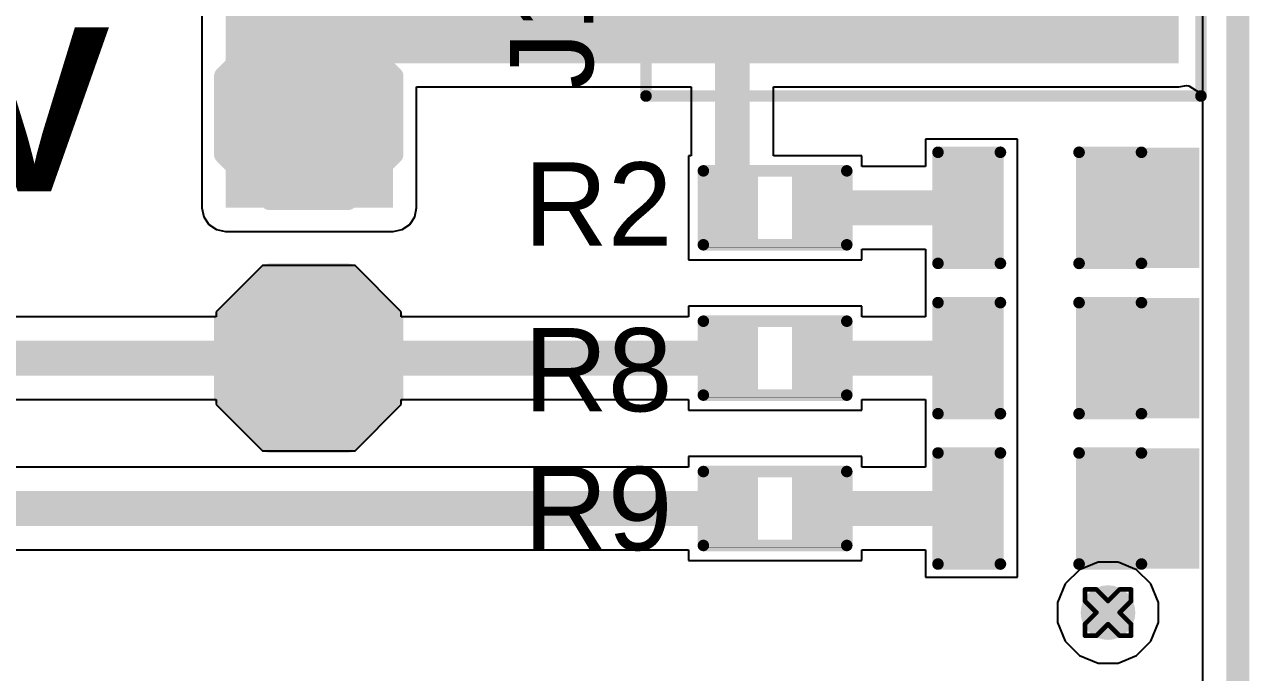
# Model space of a CAD drawing. Header units: inches. Extents: x -11 to 5379, y 0 to 5429.
# Drawn here: x 330.67 to 344.13, y 43.03 to 50.15 of the extents above; entities that cross this region are included whole.
import ezdxf

# ---------------------------------------------------------------- set-up
doc = ezdxf.new("R2010")
doc.units = ezdxf.units.IN
for name, color, linetype in [('Board Outline', 216, 'Continuous'), ('Bottom Layer', 5, 'Continuous'), ('Drill Drawing', 1, 'Continuous'), ('GND', 16, 'Continuous'), ('PWR', 76, 'Continuous'), ('Top Layer', 1, 'Continuous'), ('Top Overlay', 2, 'Continuous'), ('Top Paste', 8, 'Continuous'), ('Top Solder', 216, 'Continuous'), ('Via Holes', 16, 'Continuous')]:
    doc.layers.add(name, color=color, linetype=linetype)
doc.styles.add('Arial', font='', dxfattribs={"height": 0.2})
doc.styles.add('Arial_Bold', font='', dxfattribs={"height": 0.2})
doc.styles.get('Arial').set_extended_font_data('Arial')
doc.styles.get('Arial_Bold').set_extended_font_data('Arial', bold=True)

# ---------------------------------------------------------------- blocks, each defined once
blk = doc.blocks.new('T__________179')
at = {"layer": 'Top Layer'}
blk.add_hatch(color=1, dxfattribs=at).paths.add_polyline_path([(0.381, 0.762), (-0.381, 0.762), (-0.762, 0.381), (-0.762, -0.381), (-0.381, -0.762), (0.381, -0.762), (0.762, -0.381), (0.762, 0.381)])
at = {"layer": 'Top Paste'}
blk.add_hatch(color=8, dxfattribs=at).paths.add_polyline_path([(0.381, 0.762), (-0.381, 0.762), (-0.762, 0.381), (-0.762, -0.381), (-0.381, -0.762), (0.381, -0.762), (0.762, -0.381), (0.762, 0.381)])
at = {"layer": 'Top Solder'}
blk.add_hatch(color=216, dxfattribs=at).paths.add_polyline_path([(0.432, 0.864), (-0.432, 0.864), (-0.864, 0.432), (-0.864, -0.432), (-0.432, -0.864), (0.432, -0.864), (0.864, -0.432), (0.864, 0.432)])
at = {"layer": 'Top Overlay'}
for points in [[(-0.432, 0.94, 0.2, 0.2, 0), (-0.94, 0.432, 0.2, 0.2, 0)], [(0.432, 0.94, 0.2, 0.2, 0), (-0.432, 0.94, 0.2, 0.2, 0)], [(0.94, 0.432, 0.2, 0.2, 0), (0.432, 0.94, 0.2, 0.2, 0)], [(-0.94, 0.432, 0.2, 0.2, 0), (-0.94, -0.432, 0.2, 0.2, 0)], [(0.94, 0.432, 0.2, 0.2, 0), (0.94, -0.432, 0.2, 0.2, 0)], [(-0.432, -0.94, 0.2, 0.2, 0), (-0.94, -0.432, 0.2, 0.2, 0)], [(0.94, -0.432, 0.2, 0.2, 0), (0.432, -0.94, 0.2, 0.2, 0)], [(0.432, -0.94, 0.2, 0.2, 0), (-0.432, -0.94, 0.2, 0.2, 0)]]:
    blk.add_lwpolyline(points, format="xyseb", dxfattribs=at)
for points in [[(-0.482, 0.94, 0.1, 0.1, 1), (-0.382, 0.94, 0.1, 0.1, 1)], [(-0.482, 0.94, 0.1, 0.1, 1), (-0.382, 0.94, 0.1, 0.1, 1)], [(0.382, 0.94, 0.1, 0.1, 1), (0.482, 0.94, 0.1, 0.1, 1)], [(0.382, 0.94, 0.1, 0.1, 1), (0.482, 0.94, 0.1, 0.1, 1)], [(-0.99, 0.432, 0.1, 0.1, 1), (-0.89, 0.432, 0.1, 0.1, 1)], [(-0.99, 0.432, 0.1, 0.1, 1), (-0.89, 0.432, 0.1, 0.1, 1)], [(0.89, 0.432, 0.1, 0.1, 1), (0.99, 0.432, 0.1, 0.1, 1)], [(0.89, 0.432, 0.1, 0.1, 1), (0.99, 0.432, 0.1, 0.1, 1)], [(-0.99, -0.432, 0.1, 0.1, 1), (-0.89, -0.432, 0.1, 0.1, 1)], [(-0.99, -0.432, 0.1, 0.1, 1), (-0.89, -0.432, 0.1, 0.1, 1)], [(0.89, -0.432, 0.1, 0.1, 1), (0.99, -0.432, 0.1, 0.1, 1)], [(0.89, -0.432, 0.1, 0.1, 1), (0.99, -0.432, 0.1, 0.1, 1)], [(-0.482, -0.94, 0.1, 0.1, 1), (-0.382, -0.94, 0.1, 0.1, 1)], [(-0.482, -0.94, 0.1, 0.1, 1), (-0.382, -0.94, 0.1, 0.1, 1)], [(0.382, -0.94, 0.1, 0.1, 1), (0.482, -0.94, 0.1, 0.1, 1)], [(0.382, -0.94, 0.1, 0.1, 1), (0.482, -0.94, 0.1, 0.1, 1)]]:
    blk.add_lwpolyline(points, format="xyseb", close=True, dxfattribs=at)
blk = doc.blocks.new('T__________180')
at = {"layer": 'Top Layer'}
blk.add_hatch(color=1, dxfattribs=at).paths.add_polyline_path([(0.381, 0.762), (-0.381, 0.762), (-0.762, 0.381), (-0.762, -0.381), (-0.381, -0.762), (0.381, -0.762), (0.762, -0.381), (0.762, 0.381)])
at = {"layer": 'Top Paste'}
blk.add_hatch(color=8, dxfattribs=at).paths.add_polyline_path([(0.381, 0.762), (-0.381, 0.762), (-0.762, 0.381), (-0.762, -0.381), (-0.381, -0.762), (0.381, -0.762), (0.762, -0.381), (0.762, 0.381)])
at = {"layer": 'Top Solder'}
blk.add_hatch(color=216, dxfattribs=at).paths.add_polyline_path([(0.432, 0.864), (-0.432, 0.864), (-0.864, 0.432), (-0.864, -0.432), (-0.432, -0.864), (0.432, -0.864), (0.864, -0.432), (0.864, 0.432)])
at = {"layer": 'Top Overlay'}
for points in [[(-0.432, 0.94, 0.2, 0.2, 0), (-0.94, 0.432, 0.2, 0.2, 0)], [(0.432, 0.94, 0.2, 0.2, 0), (-0.432, 0.94, 0.2, 0.2, 0)], [(0.94, 0.432, 0.2, 0.2, 0), (0.432, 0.94, 0.2, 0.2, 0)], [(-0.94, 0.432, 0.2, 0.2, 0), (-0.94, -0.432, 0.2, 0.2, 0)], [(0.94, 0.432, 0.2, 0.2, 0), (0.94, -0.432, 0.2, 0.2, 0)], [(-0.432, -0.94, 0.2, 0.2, 0), (-0.94, -0.432, 0.2, 0.2, 0)], [(0.94, -0.432, 0.2, 0.2, 0), (0.432, -0.94, 0.2, 0.2, 0)], [(0.432, -0.94, 0.2, 0.2, 0), (-0.432, -0.94, 0.2, 0.2, 0)]]:
    blk.add_lwpolyline(points, format="xyseb", dxfattribs=at)
for points in [[(-0.482, 0.94, 0.1, 0.1, 1), (-0.382, 0.94, 0.1, 0.1, 1)], [(-0.482, 0.94, 0.1, 0.1, 1), (-0.382, 0.94, 0.1, 0.1, 1)], [(0.382, 0.94, 0.1, 0.1, 1), (0.482, 0.94, 0.1, 0.1, 1)], [(0.382, 0.94, 0.1, 0.1, 1), (0.482, 0.94, 0.1, 0.1, 1)], [(-0.99, 0.432, 0.1, 0.1, 1), (-0.89, 0.432, 0.1, 0.1, 1)], [(-0.99, 0.432, 0.1, 0.1, 1), (-0.89, 0.432, 0.1, 0.1, 1)], [(0.89, 0.432, 0.1, 0.1, 1), (0.99, 0.432, 0.1, 0.1, 1)], [(0.89, 0.432, 0.1, 0.1, 1), (0.99, 0.432, 0.1, 0.1, 1)], [(-0.99, -0.432, 0.1, 0.1, 1), (-0.89, -0.432, 0.1, 0.1, 1)], [(-0.99, -0.432, 0.1, 0.1, 1), (-0.89, -0.432, 0.1, 0.1, 1)], [(0.89, -0.432, 0.1, 0.1, 1), (0.99, -0.432, 0.1, 0.1, 1)], [(0.89, -0.432, 0.1, 0.1, 1), (0.99, -0.432, 0.1, 0.1, 1)], [(-0.482, -0.94, 0.1, 0.1, 1), (-0.382, -0.94, 0.1, 0.1, 1)], [(-0.482, -0.94, 0.1, 0.1, 1), (-0.382, -0.94, 0.1, 0.1, 1)], [(0.382, -0.94, 0.1, 0.1, 1), (0.482, -0.94, 0.1, 0.1, 1)], [(0.382, -0.94, 0.1, 0.1, 1), (0.482, -0.94, 0.1, 0.1, 1)]]:
    blk.add_lwpolyline(points, format="xyseb", close=True, dxfattribs=at)
blk = doc.blocks.new('R___0402_466')
at = {"layer": 'Top Layer'}
for points in [[(-0.699, -0.318), (-0.699, 0.318), (-0.241, 0.318), (-0.241, -0.318)], [(0.241, -0.318), (0.241, 0.318), (0.699, 0.318), (0.699, -0.318)]]:
    blk.add_hatch(color=1, dxfattribs=at).paths.add_polyline_path(points)
at = {"layer": 'Top Paste'}
for points in [[(-0.699, -0.318), (-0.699, 0.318), (-0.241, 0.318), (-0.241, -0.318)], [(0.241, -0.318), (0.241, 0.318), (0.699, 0.318), (0.699, -0.318)]]:
    blk.add_hatch(color=8, dxfattribs=at).paths.add_polyline_path(points)
at = {"layer": 'Top Solder'}
for points in [[(-0.754, -0.373), (-0.754, 0.373), (-0.186, 0.373), (-0.186, -0.373)], [(0.186, -0.373), (0.186, 0.373), (0.754, 0.373), (0.754, -0.373)]]:
    blk.add_hatch(color=216, dxfattribs=at).paths.add_polyline_path(points)
at = {"layer": 'Top Overlay'}
for points in [[(-0.787, 0.406, 0.127, 0.127, 0), (0.787, 0.406, 0.127, 0.127, 0)], [(-0.787, -0.406, 0.127, 0.127, 0), (-0.787, 0.406, 0.127, 0.127, 0)], [(0.787, -0.406, 0.127, 0.127, 0), (0.787, 0.406, 0.127, 0.127, 0)], [(-0.787, -0.406, 0.127, 0.127, 0), (0.787, -0.406, 0.127, 0.127, 0)], [(-0.813, -0.432, 0.00323, 0.00323, 0), (0.813, -0.432, 0.00323, 0.00323, 0)]]:
    blk.add_lwpolyline(points, format="xyseb", dxfattribs=at)
for points in [[(-0.819, 0.406, 0.0635, 0.0635, 1), (-0.756, 0.406, 0.0635, 0.0635, 1)], [(-0.819, 0.406, 0.0635, 0.0635, 1), (-0.756, 0.406, 0.0635, 0.0635, 1)], [(0.756, 0.406, 0.0635, 0.0635, 1), (0.819, 0.406, 0.0635, 0.0635, 1)], [(0.756, 0.406, 0.0635, 0.0635, 1), (0.819, 0.406, 0.0635, 0.0635, 1)], [(-0.819, -0.406, 0.0635, 0.0635, 1), (-0.756, -0.406, 0.0635, 0.0635, 1)], [(-0.819, -0.406, 0.0635, 0.0635, 1), (-0.756, -0.406, 0.0635, 0.0635, 1)], [(0.756, -0.406, 0.0635, 0.0635, 1), (0.819, -0.406, 0.0635, 0.0635, 1)], [(0.756, -0.406, 0.0635, 0.0635, 1), (0.819, -0.406, 0.0635, 0.0635, 1)], [(-0.814, -0.432, 0.00161, 0.00161, 1), (-0.812, -0.432, 0.00161, 0.00161, 1)], [(0.812, -0.432, 0.00161, 0.00161, 1), (0.814, -0.432, 0.00161, 0.00161, 1)]]:
    blk.add_lwpolyline(points, format="xyseb", close=True, dxfattribs=at)
blk = doc.blocks.new('R___0402_467')
at = {"layer": 'Top Layer'}
for points in [[(-0.699, -0.318), (-0.699, 0.318), (-0.241, 0.318), (-0.241, -0.318)], [(0.241, -0.318), (0.241, 0.318), (0.699, 0.318), (0.699, -0.318)]]:
    blk.add_hatch(color=1, dxfattribs=at).paths.add_polyline_path(points)
at = {"layer": 'Top Paste'}
for points in [[(-0.699, -0.318), (-0.699, 0.318), (-0.241, 0.318), (-0.241, -0.318)], [(0.241, -0.318), (0.241, 0.318), (0.699, 0.318), (0.699, -0.318)]]:
    blk.add_hatch(color=8, dxfattribs=at).paths.add_polyline_path(points)
at = {"layer": 'Top Solder'}
for points in [[(-0.754, -0.373), (-0.754, 0.373), (-0.186, 0.373), (-0.186, -0.373)], [(0.186, -0.373), (0.186, 0.373), (0.754, 0.373), (0.754, -0.373)]]:
    blk.add_hatch(color=216, dxfattribs=at).paths.add_polyline_path(points)
at = {"layer": 'Top Overlay'}
for points in [[(-0.787, -0.406, 0.127, 0.127, 0), (-0.787, 0.406, 0.127, 0.127, 0)], [(-0.787, 0.406, 0.127, 0.127, 0), (0.787, 0.406, 0.127, 0.127, 0)], [(0.787, -0.406, 0.127, 0.127, 0), (0.787, 0.406, 0.127, 0.127, 0)], [(-0.787, -0.406, 0.127, 0.127, 0), (0.787, -0.406, 0.127, 0.127, 0)], [(-0.813, -0.432, 0.00323, 0.00323, 0), (0.813, -0.432, 0.00323, 0.00323, 0)]]:
    blk.add_lwpolyline(points, format="xyseb", dxfattribs=at)
for points in [[(-0.819, 0.406, 0.0635, 0.0635, 1), (-0.756, 0.406, 0.0635, 0.0635, 1)], [(-0.819, 0.406, 0.0635, 0.0635, 1), (-0.756, 0.406, 0.0635, 0.0635, 1)], [(0.756, 0.406, 0.0635, 0.0635, 1), (0.819, 0.406, 0.0635, 0.0635, 1)], [(0.756, 0.406, 0.0635, 0.0635, 1), (0.819, 0.406, 0.0635, 0.0635, 1)], [(-0.819, -0.406, 0.0635, 0.0635, 1), (-0.756, -0.406, 0.0635, 0.0635, 1)], [(-0.819, -0.406, 0.0635, 0.0635, 1), (-0.756, -0.406, 0.0635, 0.0635, 1)], [(0.756, -0.406, 0.0635, 0.0635, 1), (0.819, -0.406, 0.0635, 0.0635, 1)], [(0.756, -0.406, 0.0635, 0.0635, 1), (0.819, -0.406, 0.0635, 0.0635, 1)], [(-0.814, -0.432, 0.00161, 0.00161, 1), (-0.812, -0.432, 0.00161, 0.00161, 1)], [(0.812, -0.432, 0.00161, 0.00161, 1), (0.814, -0.432, 0.00161, 0.00161, 1)]]:
    blk.add_lwpolyline(points, format="xyseb", close=True, dxfattribs=at)
blk = doc.blocks.new('R___0402_470')
at = {"layer": 'Top Layer'}
for points in [[(-0.699, -0.318), (-0.699, 0.318), (-0.241, 0.318), (-0.241, -0.318)], [(0.241, -0.318), (0.241, 0.318), (0.699, 0.318), (0.699, -0.318)]]:
    blk.add_hatch(color=1, dxfattribs=at).paths.add_polyline_path(points)
at = {"layer": 'Top Paste'}
for points in [[(-0.699, -0.318), (-0.699, 0.318), (-0.241, 0.318), (-0.241, -0.318)], [(0.241, -0.318), (0.241, 0.318), (0.699, 0.318), (0.699, -0.318)]]:
    blk.add_hatch(color=8, dxfattribs=at).paths.add_polyline_path(points)
at = {"layer": 'Top Solder'}
for points in [[(-0.754, -0.373), (-0.754, 0.373), (-0.186, 0.373), (-0.186, -0.373)], [(0.186, -0.373), (0.186, 0.373), (0.754, 0.373), (0.754, -0.373)]]:
    blk.add_hatch(color=216, dxfattribs=at).paths.add_polyline_path(points)
at = {"layer": 'Top Overlay'}
for points in [[(-0.787, -0.406, 0.127, 0.127, 0), (-0.787, 0.406, 0.127, 0.127, 0)], [(-0.787, 0.406, 0.127, 0.127, 0), (0.787, 0.406, 0.127, 0.127, 0)], [(0.787, -0.406, 0.127, 0.127, 0), (0.787, 0.406, 0.127, 0.127, 0)], [(-0.787, -0.406, 0.127, 0.127, 0), (0.787, -0.406, 0.127, 0.127, 0)], [(-0.813, -0.432, 0.00323, 0.00323, 0), (0.813, -0.432, 0.00323, 0.00323, 0)]]:
    blk.add_lwpolyline(points, format="xyseb", dxfattribs=at)
for points in [[(-0.819, 0.406, 0.0635, 0.0635, 1), (-0.756, 0.406, 0.0635, 0.0635, 1)], [(-0.819, 0.406, 0.0635, 0.0635, 1), (-0.756, 0.406, 0.0635, 0.0635, 1)], [(0.756, 0.406, 0.0635, 0.0635, 1), (0.819, 0.406, 0.0635, 0.0635, 1)], [(0.756, 0.406, 0.0635, 0.0635, 1), (0.819, 0.406, 0.0635, 0.0635, 1)], [(-0.819, -0.406, 0.0635, 0.0635, 1), (-0.756, -0.406, 0.0635, 0.0635, 1)], [(-0.819, -0.406, 0.0635, 0.0635, 1), (-0.756, -0.406, 0.0635, 0.0635, 1)], [(0.756, -0.406, 0.0635, 0.0635, 1), (0.819, -0.406, 0.0635, 0.0635, 1)], [(0.756, -0.406, 0.0635, 0.0635, 1), (0.819, -0.406, 0.0635, 0.0635, 1)], [(-0.814, -0.432, 0.00161, 0.00161, 1), (-0.812, -0.432, 0.00161, 0.00161, 1)], [(0.812, -0.432, 0.00161, 0.00161, 1), (0.814, -0.432, 0.00161, 0.00161, 1)]]:
    blk.add_lwpolyline(points, format="xyseb", close=True, dxfattribs=at)
blk = doc.blocks.new('LED_0603_501')
at = {"layer": 'Top Layer'}
for points in [[(-1, 0.5), (-0.5, 0.5), (-0.5, -0.5), (-1, -0.5)], [(0.5, 0.5), (1, 0.5), (1, -0.5), (0.5, -0.5)]]:
    blk.add_hatch(color=1, dxfattribs=at).paths.add_polyline_path(points)
at = {"layer": 'Top Overlay'}
blk.add_hatch(color=2, dxfattribs=at).paths.add_polyline_path([(1.118, -0.66), (1.753, -0.66), (1.753, 0.66), (1.118, 0.66)])
at = {"layer": 'Top Paste'}
for points in [[(-1, 0.5), (-0.5, 0.5), (-0.5, -0.5), (-1, -0.5)], [(0.5, 0.5), (1, 0.5), (1, -0.5), (0.5, -0.5)]]:
    blk.add_hatch(color=8, dxfattribs=at).paths.add_polyline_path(points)
at = {"layer": 'Top Solder'}
for points in [[(-1.102, 0.602), (-0.398, 0.602), (-0.398, -0.602), (-1.102, -0.602)], [(0.398, 0.602), (1.102, 0.602), (1.102, -0.602), (0.398, -0.602)]]:
    blk.add_hatch(color=216, dxfattribs=at).paths.add_polyline_path(points)
at = {"layer": 'Top Overlay'}
for points in [[(-1.118, 0.61, 0.127, 0.127, 0), (-0.432, 0.61, 0.127, 0.127, 0)], [(-1.118, -0.61, 0.127, 0.127, 0), (-1.118, 0.61, 0.127, 0.127, 0)], [(0.432, 0.61, 0.127, 0.127, 0), (1.118, 0.61, 0.127, 0.127, 0)], [(1.118, -0.61, 0.127, 0.127, 0), (1.118, 0.61, 0.127, 0.127, 0)], [(-1.118, -0.61, 0.127, 0.127, 0), (-0.432, -0.61, 0.127, 0.127, 0)], [(0.432, -0.61, 0.127, 0.127, 0), (1.118, -0.61, 0.127, 0.127, 0)]]:
    blk.add_lwpolyline(points, format="xyseb", dxfattribs=at)
for points in [[(-1.149, 0.61, 0.0635, 0.0635, 1), (-1.086, 0.61, 0.0635, 0.0635, 1)], [(-1.149, 0.61, 0.0635, 0.0635, 1), (-1.086, 0.61, 0.0635, 0.0635, 1)], [(-0.464, 0.61, 0.0635, 0.0635, 1), (-0.4, 0.61, 0.0635, 0.0635, 1)], [(0.4, 0.61, 0.0635, 0.0635, 1), (0.464, 0.61, 0.0635, 0.0635, 1)], [(1.086, 0.61, 0.0635, 0.0635, 1), (1.149, 0.61, 0.0635, 0.0635, 1)], [(1.086, 0.61, 0.0635, 0.0635, 1), (1.149, 0.61, 0.0635, 0.0635, 1)], [(-1.149, -0.61, 0.0635, 0.0635, 1), (-1.086, -0.61, 0.0635, 0.0635, 1)], [(-1.149, -0.61, 0.0635, 0.0635, 1), (-1.086, -0.61, 0.0635, 0.0635, 1)], [(-0.464, -0.61, 0.0635, 0.0635, 1), (-0.4, -0.61, 0.0635, 0.0635, 1)], [(0.4, -0.61, 0.0635, 0.0635, 1), (0.464, -0.61, 0.0635, 0.0635, 1)], [(1.086, -0.61, 0.0635, 0.0635, 1), (1.149, -0.61, 0.0635, 0.0635, 1)], [(1.086, -0.61, 0.0635, 0.0635, 1), (1.149, -0.61, 0.0635, 0.0635, 1)]]:
    blk.add_lwpolyline(points, format="xyseb", close=True, dxfattribs=at)
blk = doc.blocks.new('LED_0603_502')
at = {"layer": 'Top Layer'}
for points in [[(-1, 0.5), (-0.5, 0.5), (-0.5, -0.5), (-1, -0.5)], [(0.5, 0.5), (1, 0.5), (1, -0.5), (0.5, -0.5)]]:
    blk.add_hatch(color=1, dxfattribs=at).paths.add_polyline_path(points)
at = {"layer": 'Top Overlay'}
blk.add_hatch(color=2, dxfattribs=at).paths.add_polyline_path([(1.118, -0.66), (1.753, -0.66), (1.753, 0.66), (1.118, 0.66)])
at = {"layer": 'Top Paste'}
for points in [[(-1, 0.5), (-0.5, 0.5), (-0.5, -0.5), (-1, -0.5)], [(0.5, 0.5), (1, 0.5), (1, -0.5), (0.5, -0.5)]]:
    blk.add_hatch(color=8, dxfattribs=at).paths.add_polyline_path(points)
at = {"layer": 'Top Solder'}
for points in [[(-1.102, 0.602), (-0.398, 0.602), (-0.398, -0.602), (-1.102, -0.602)], [(0.398, 0.602), (1.102, 0.602), (1.102, -0.602), (0.398, -0.602)]]:
    blk.add_hatch(color=216, dxfattribs=at).paths.add_polyline_path(points)
at = {"layer": 'Top Overlay'}
for points in [[(-1.118, 0.61, 0.127, 0.127, 0), (-0.432, 0.61, 0.127, 0.127, 0)], [(-1.118, -0.61, 0.127, 0.127, 0), (-1.118, 0.61, 0.127, 0.127, 0)], [(0.432, 0.61, 0.127, 0.127, 0), (1.118, 0.61, 0.127, 0.127, 0)], [(1.118, -0.61, 0.127, 0.127, 0), (1.118, 0.61, 0.127, 0.127, 0)], [(-1.118, -0.61, 0.127, 0.127, 0), (-0.432, -0.61, 0.127, 0.127, 0)], [(0.432, -0.61, 0.127, 0.127, 0), (1.118, -0.61, 0.127, 0.127, 0)]]:
    blk.add_lwpolyline(points, format="xyseb", dxfattribs=at)
for points in [[(-1.149, 0.61, 0.0635, 0.0635, 1), (-1.086, 0.61, 0.0635, 0.0635, 1)], [(-1.149, 0.61, 0.0635, 0.0635, 1), (-1.086, 0.61, 0.0635, 0.0635, 1)], [(-0.464, 0.61, 0.0635, 0.0635, 1), (-0.4, 0.61, 0.0635, 0.0635, 1)], [(0.4, 0.61, 0.0635, 0.0635, 1), (0.464, 0.61, 0.0635, 0.0635, 1)], [(1.086, 0.61, 0.0635, 0.0635, 1), (1.149, 0.61, 0.0635, 0.0635, 1)], [(1.086, 0.61, 0.0635, 0.0635, 1), (1.149, 0.61, 0.0635, 0.0635, 1)], [(-1.149, -0.61, 0.0635, 0.0635, 1), (-1.086, -0.61, 0.0635, 0.0635, 1)], [(-1.149, -0.61, 0.0635, 0.0635, 1), (-1.086, -0.61, 0.0635, 0.0635, 1)], [(-0.464, -0.61, 0.0635, 0.0635, 1), (-0.4, -0.61, 0.0635, 0.0635, 1)], [(0.4, -0.61, 0.0635, 0.0635, 1), (0.464, -0.61, 0.0635, 0.0635, 1)], [(1.086, -0.61, 0.0635, 0.0635, 1), (1.149, -0.61, 0.0635, 0.0635, 1)], [(1.086, -0.61, 0.0635, 0.0635, 1), (1.149, -0.61, 0.0635, 0.0635, 1)]]:
    blk.add_lwpolyline(points, format="xyseb", close=True, dxfattribs=at)
blk = doc.blocks.new('LED_0603_503')
at = {"layer": 'Top Layer'}
for points in [[(-1, 0.5), (-0.5, 0.5), (-0.5, -0.5), (-1, -0.5)], [(0.5, 0.5), (1, 0.5), (1, -0.5), (0.5, -0.5)]]:
    blk.add_hatch(color=1, dxfattribs=at).paths.add_polyline_path(points)
at = {"layer": 'Top Overlay'}
blk.add_hatch(color=2, dxfattribs=at).paths.add_polyline_path([(1.118, -0.66), (1.753, -0.66), (1.753, 0.66), (1.118, 0.66)])
at = {"layer": 'Top Paste'}
for points in [[(-1, 0.5), (-0.5, 0.5), (-0.5, -0.5), (-1, -0.5)], [(0.5, 0.5), (1, 0.5), (1, -0.5), (0.5, -0.5)]]:
    blk.add_hatch(color=8, dxfattribs=at).paths.add_polyline_path(points)
at = {"layer": 'Top Solder'}
for points in [[(-1.102, 0.602), (-0.398, 0.602), (-0.398, -0.602), (-1.102, -0.602)], [(0.398, 0.602), (1.102, 0.602), (1.102, -0.602), (0.398, -0.602)]]:
    blk.add_hatch(color=216, dxfattribs=at).paths.add_polyline_path(points)
at = {"layer": 'Top Overlay'}
for points in [[(-1.118, 0.61, 0.127, 0.127, 0), (-0.432, 0.61, 0.127, 0.127, 0)], [(-1.118, -0.61, 0.127, 0.127, 0), (-1.118, 0.61, 0.127, 0.127, 0)], [(0.432, 0.61, 0.127, 0.127, 0), (1.118, 0.61, 0.127, 0.127, 0)], [(1.118, -0.61, 0.127, 0.127, 0), (1.118, 0.61, 0.127, 0.127, 0)], [(-1.118, -0.61, 0.127, 0.127, 0), (-0.432, -0.61, 0.127, 0.127, 0)], [(0.432, -0.61, 0.127, 0.127, 0), (1.118, -0.61, 0.127, 0.127, 0)]]:
    blk.add_lwpolyline(points, format="xyseb", dxfattribs=at)
for points in [[(-1.149, 0.61, 0.0635, 0.0635, 1), (-1.086, 0.61, 0.0635, 0.0635, 1)], [(-1.149, 0.61, 0.0635, 0.0635, 1), (-1.086, 0.61, 0.0635, 0.0635, 1)], [(-0.464, 0.61, 0.0635, 0.0635, 1), (-0.4, 0.61, 0.0635, 0.0635, 1)], [(0.4, 0.61, 0.0635, 0.0635, 1), (0.464, 0.61, 0.0635, 0.0635, 1)], [(1.086, 0.61, 0.0635, 0.0635, 1), (1.149, 0.61, 0.0635, 0.0635, 1)], [(1.086, 0.61, 0.0635, 0.0635, 1), (1.149, 0.61, 0.0635, 0.0635, 1)], [(-1.149, -0.61, 0.0635, 0.0635, 1), (-1.086, -0.61, 0.0635, 0.0635, 1)], [(-1.149, -0.61, 0.0635, 0.0635, 1), (-1.086, -0.61, 0.0635, 0.0635, 1)], [(-0.464, -0.61, 0.0635, 0.0635, 1), (-0.4, -0.61, 0.0635, 0.0635, 1)], [(0.4, -0.61, 0.0635, 0.0635, 1), (0.464, -0.61, 0.0635, 0.0635, 1)], [(1.086, -0.61, 0.0635, 0.0635, 1), (1.149, -0.61, 0.0635, 0.0635, 1)], [(1.086, -0.61, 0.0635, 0.0635, 1), (1.149, -0.61, 0.0635, 0.0635, 1)]]:
    blk.add_lwpolyline(points, format="xyseb", close=True, dxfattribs=at)
blk = doc.blocks.new('178_6165_0002_522')
at = {"layer": 'Top Overlay'}
for points in [[(10.033, 3.048, 0.127, 0.127, 0), (-10.033, 3.048, 0.127, 0.127, 0)], [(10.033, -3.048, 0.127, 0.127, 0), (10.033, 3.048, 0.127, 0.127, 0)], [(10.033, -3.048, 0.127, 0.127, 0), (-10.033, -3.048, 0.127, 0.127, 0)]]:
    blk.add_lwpolyline(points, format="xyseb", dxfattribs=at)
for points in [[(10.001, 3.048, 0.0635, 0.0635, 1), (10.065, 3.048, 0.0635, 0.0635, 1)], [(10.001, 3.048, 0.0635, 0.0635, 1), (10.065, 3.048, 0.0635, 0.0635, 1)], [(10.001, -3.048, 0.0635, 0.0635, 1), (10.065, -3.048, 0.0635, 0.0635, 1)], [(10.001, -3.048, 0.0635, 0.0635, 1), (10.065, -3.048, 0.0635, 0.0635, 1)]]:
    blk.add_lwpolyline(points, format="xyseb", close=True, dxfattribs=at)

msp = doc.modelspace()

# ---------------------------------------------------------------- hatches: boundary and pattern name
at = {"layer": 'Bottom Layer'}
h = msp.add_hatch(color=5, dxfattribs=at)
edge = h.paths.add_edge_path()
edge.add_arc((342.573, 43.688), 0.3, 0, 360)
at = {"layer": 'GND'}
h = msp.add_hatch(color=16, dxfattribs=at)
edge = h.paths.add_edge_path()
edge.add_arc((342.573, 43.688), 0.3, 0, 360)
at = {"layer": 'PWR'}
h = msp.add_hatch(color=76, dxfattribs=at)
edge = h.paths.add_edge_path()
edge.add_arc((342.573, 43.688), 0.3, 0, 360)
at = {"layer": 'Top Layer'}
for points in [[(332.88, 49.721), (343.35, 49.721), (343.35, 57.875), (332.88, 57.875)], [(332.88, 48.133), (334.72, 48.133), (334.72, 51), (332.88, 51)]]:
    msp.add_hatch(color=1, dxfattribs=at).paths.add_polyline_path(points)
h = msp.add_hatch(color=1, dxfattribs=at)
edge = h.paths.add_edge_path()
edge.add_arc((342.573, 43.688), 0.3, 0, 360)
at = {"layer": 'Via Holes'}
h = msp.add_hatch(color=7, dxfattribs=at)
edge = h.paths.add_edge_path()
edge.add_arc((342.573, 43.688), 0.15, 0, 360)

# ---------------------------------------------------------------- linework, layer by layer
at = {"layer": 'Board Outline'}
msp.add_lwpolyline([(344, 0, 0.254, 0.254, 0), (344, 110, 0.254, 0.254, 0)], format="xyseb", dxfattribs=at)
at = {"layer": 'Bottom Layer'}
msp.add_line((343.612, 100.329), (343.612, 9.672), dxfattribs=at)
at = {"layer": 'Drill Drawing'}
for points in [[(342.319, 43.815, 0.0508, 0.0508, 0), (342.319, 43.942, 0.0508, 0.0508, 0)], [(342.319, 43.942, 0.0508, 0.0508, 0), (342.446, 43.942, 0.0508, 0.0508, 0)], [(342.446, 43.942, 0.0508, 0.0508, 0), (342.573, 43.815, 0.0508, 0.0508, 0)], [(342.573, 43.815, 0.0508, 0.0508, 0), (342.7, 43.942, 0.0508, 0.0508, 0)], [(342.7, 43.942, 0.0508, 0.0508, 0), (342.827, 43.942, 0.0508, 0.0508, 0)], [(342.827, 43.815, 0.0508, 0.0508, 0), (342.827, 43.942, 0.0508, 0.0508, 0)], [(342.319, 43.815, 0.0508, 0.0508, 0), (342.446, 43.688, 0.0508, 0.0508, 0)], [(342.7, 43.688, 0.0508, 0.0508, 0), (342.827, 43.815, 0.0508, 0.0508, 0)], [(342.319, 43.561, 0.0508, 0.0508, 0), (342.446, 43.688, 0.0508, 0.0508, 0)], [(342.7, 43.688, 0.0508, 0.0508, 0), (342.827, 43.561, 0.0508, 0.0508, 0)], [(342.319, 43.434, 0.0508, 0.0508, 0), (342.319, 43.561, 0.0508, 0.0508, 0)], [(342.446, 43.434, 0.0508, 0.0508, 0), (342.573, 43.561, 0.0508, 0.0508, 0)], [(342.573, 43.561, 0.0508, 0.0508, 0), (342.7, 43.434, 0.0508, 0.0508, 0)], [(342.827, 43.434, 0.0508, 0.0508, 0), (342.827, 43.561, 0.0508, 0.0508, 0)], [(342.319, 43.434, 0.0508, 0.0508, 0), (342.446, 43.434, 0.0508, 0.0508, 0)], [(342.7, 43.434, 0.0508, 0.0508, 0), (342.827, 43.434, 0.0508, 0.0508, 0)]]:
    msp.add_lwpolyline(points, format="xyseb", dxfattribs=at)
for points in [[(342.307, 43.942, 0.0254, 0.0254, 1), (342.332, 43.942, 0.0254, 0.0254, 1)], [(342.307, 43.942, 0.0254, 0.0254, 1), (342.332, 43.942, 0.0254, 0.0254, 1)], [(342.434, 43.942, 0.0254, 0.0254, 1), (342.459, 43.942, 0.0254, 0.0254, 1)], [(342.434, 43.942, 0.0254, 0.0254, 1), (342.459, 43.942, 0.0254, 0.0254, 1)], [(342.688, 43.942, 0.0254, 0.0254, 1), (342.713, 43.942, 0.0254, 0.0254, 1)], [(342.688, 43.942, 0.0254, 0.0254, 1), (342.713, 43.942, 0.0254, 0.0254, 1)], [(342.815, 43.942, 0.0254, 0.0254, 1), (342.84, 43.942, 0.0254, 0.0254, 1)], [(342.815, 43.942, 0.0254, 0.0254, 1), (342.84, 43.942, 0.0254, 0.0254, 1)], [(342.307, 43.815, 0.0254, 0.0254, 1), (342.332, 43.815, 0.0254, 0.0254, 1)], [(342.307, 43.815, 0.0254, 0.0254, 1), (342.332, 43.815, 0.0254, 0.0254, 1)], [(342.561, 43.815, 0.0254, 0.0254, 1), (342.586, 43.815, 0.0254, 0.0254, 1)], [(342.561, 43.815, 0.0254, 0.0254, 1), (342.586, 43.815, 0.0254, 0.0254, 1)], [(342.815, 43.815, 0.0254, 0.0254, 1), (342.84, 43.815, 0.0254, 0.0254, 1)], [(342.815, 43.815, 0.0254, 0.0254, 1), (342.84, 43.815, 0.0254, 0.0254, 1)], [(342.434, 43.688, 0.0254, 0.0254, 1), (342.459, 43.688, 0.0254, 0.0254, 1)], [(342.434, 43.688, 0.0254, 0.0254, 1), (342.459, 43.688, 0.0254, 0.0254, 1)], [(342.688, 43.688, 0.0254, 0.0254, 1), (342.713, 43.688, 0.0254, 0.0254, 1)], [(342.688, 43.688, 0.0254, 0.0254, 1), (342.713, 43.688, 0.0254, 0.0254, 1)], [(342.307, 43.561, 0.0254, 0.0254, 1), (342.332, 43.561, 0.0254, 0.0254, 1)], [(342.307, 43.561, 0.0254, 0.0254, 1), (342.332, 43.561, 0.0254, 0.0254, 1)], [(342.561, 43.561, 0.0254, 0.0254, 1), (342.586, 43.561, 0.0254, 0.0254, 1)], [(342.561, 43.561, 0.0254, 0.0254, 1), (342.586, 43.561, 0.0254, 0.0254, 1)], [(342.815, 43.561, 0.0254, 0.0254, 1), (342.84, 43.561, 0.0254, 0.0254, 1)], [(342.815, 43.561, 0.0254, 0.0254, 1), (342.84, 43.561, 0.0254, 0.0254, 1)], [(342.307, 43.434, 0.0254, 0.0254, 1), (342.332, 43.434, 0.0254, 0.0254, 1)], [(342.307, 43.434, 0.0254, 0.0254, 1), (342.332, 43.434, 0.0254, 0.0254, 1)], [(342.434, 43.434, 0.0254, 0.0254, 1), (342.459, 43.434, 0.0254, 0.0254, 1)], [(342.434, 43.434, 0.0254, 0.0254, 1), (342.459, 43.434, 0.0254, 0.0254, 1)], [(342.688, 43.434, 0.0254, 0.0254, 1), (342.713, 43.434, 0.0254, 0.0254, 1)], [(342.688, 43.434, 0.0254, 0.0254, 1), (342.713, 43.434, 0.0254, 0.0254, 1)], [(342.815, 43.434, 0.0254, 0.0254, 1), (342.84, 43.434, 0.0254, 0.0254, 1)], [(342.815, 43.434, 0.0254, 0.0254, 1), (342.84, 43.434, 0.0254, 0.0254, 1)]]:
    msp.add_lwpolyline(points, format="xyseb", close=True, dxfattribs=at)
at = {"layer": 'GND'}
msp.add_line((343.612, 97.629), (343.612, 11.412), dxfattribs=at)
at = {"layer": 'PWR'}
for p, q in [((343.612, 73.359), (343.612, 0.388)), ((342.26, 44.158), (342.104, 44.002)), ((342.463, 44.242), (342.26, 44.158)), ((342.684, 44.242), (342.463, 44.242)), ((342.887, 44.158), (342.684, 44.242)), ((343.043, 44.002), (342.887, 44.158)), ((342.104, 44.002), (342.019, 43.798)), ((343.127, 43.798), (343.043, 44.002)), ((342.019, 43.798), (342.019, 43.578)), ((343.127, 43.578), (343.127, 43.798)), ((342.019, 43.578), (342.104, 43.374)), ((343.043, 43.374), (343.127, 43.578)), ((342.104, 43.374), (342.26, 43.218)), ((342.887, 43.218), (343.043, 43.374)), ((342.26, 43.218), (342.463, 43.134)), ((342.684, 43.134), (342.887, 43.218)), ((342.463, 43.134), (342.684, 43.134))]:
    msp.add_line(p, q, dxfattribs=at)
at = {"layer": 'Top Layer'}
for p, q in [((332.621, 51), (332.621, 49.721)), ((332.621, 49.721), (332.621, 48.133)), ((334.979, 48.133), (334.979, 49.462)), ((334.979, 49.462), (337.993, 49.462)), ((337.993, 49.462), (337.993, 48.705)), ((338.9, 48.705), (338.9, 49.462)), ((338.9, 49.462), (343.35, 49.462)), ((343.35, 49.462), (343.434, 49.478)), ((343.434, 49.478), (343.46, 49.474)), ((343.46, 49.474), (343.612, 49.376)), ((343.612, 49.376), (343.612, 9.671)), ((341.577, 48.887), (340.569, 48.887)), ((340.569, 48.887), (340.569, 48.586)), ((341.577, 47.414), (341.577, 48.887)), ((337.993, 48.705), (337.964, 48.705)), ((337.964, 48.705), (337.964, 47.562)), ((339.869, 48.705), (338.9, 48.705)), ((339.869, 48.586), (339.869, 48.705)), ((340.569, 48.586), (339.869, 48.586)), ((332.621, 48.133), (332.641, 48.034)), ((334.959, 48.034), (334.979, 48.133)), ((332.641, 48.034), (332.697, 47.95)), ((332.697, 47.95), (332.781, 47.894)), ((334.819, 47.894), (334.903, 47.95)), ((334.903, 47.95), (334.959, 48.034)), ((332.781, 47.894), (332.88, 47.874)), ((332.88, 47.874), (334.72, 47.874)), ((334.72, 47.874), (334.819, 47.894)), ((339.869, 47.562), (339.869, 47.68)), ((339.869, 47.68), (340.569, 47.68)), ((340.569, 47.68), (340.569, 47.414)), ((333.286, 47.498), (332.778, 46.99)), ((334.302, 47.498), (333.286, 47.498)), ((334.81, 46.99), (334.302, 47.498)), ((337.964, 47.562), (339.869, 47.562)), ((340.569, 47.414), (340.569, 47.379)), ((340.569, 47.379), (340.569, 47.236)), ((341.577, 47.379), (341.577, 47.414)), ((341.577, 47.236), (341.577, 47.379)), ((340.569, 47.236), (340.569, 47.201)), ((341.577, 47.201), (341.577, 47.236)), ((340.569, 47.201), (340.569, 46.935)), ((341.577, 45.763), (341.577, 47.201)), ((332.778, 46.99), (332.778, 46.935)), ((334.81, 46.935), (334.81, 46.99)), ((339.869, 47.054), (337.964, 47.054)), ((337.964, 47.054), (337.964, 46.935)), ((339.869, 46.935), (339.869, 47.054)), ((332.778, 46.935), (317.338, 46.935)), ((337.964, 46.935), (334.81, 46.935)), ((340.569, 46.935), (339.869, 46.935)), ((313.573, 46.029), (332.778, 46.029)), ((332.778, 46.029), (332.778, 45.974)), ((334.81, 45.974), (334.81, 46.029)), ((334.81, 46.029), (337.964, 46.029)), ((337.964, 46.029), (337.964, 45.911)), ((339.869, 45.911), (339.869, 46.029)), ((339.869, 46.029), (340.569, 46.029)), ((340.569, 46.029), (340.569, 45.763)), ((332.778, 45.974), (333.286, 45.466)), ((334.302, 45.466), (334.81, 45.974)), ((337.964, 45.911), (339.869, 45.911)), ((340.569, 45.763), (340.569, 45.728)), ((341.577, 45.728), (341.577, 45.763)), ((340.569, 45.728), (340.569, 45.585)), ((341.577, 45.585), (341.577, 45.728)), ((340.569, 45.585), (340.569, 45.55)), ((340.569, 45.55), (340.569, 45.284)), ((341.577, 45.55), (341.577, 45.585)), ((341.577, 44.077), (341.577, 45.55)), ((333.286, 45.466), (334.302, 45.466)), ((339.869, 45.403), (337.964, 45.403)), ((337.964, 45.403), (337.964, 45.284)), ((339.869, 45.284), (339.869, 45.403)), ((337.964, 45.284), (316.786, 45.284)), ((340.569, 45.284), (339.869, 45.284)), ((316.786, 44.378), (337.964, 44.378)), ((337.964, 44.378), (337.964, 44.26)), ((339.869, 44.26), (339.869, 44.378)), ((339.869, 44.378), (340.569, 44.378)), ((340.569, 44.378), (340.569, 44.077)), ((337.964, 44.26), (339.869, 44.26)), ((340.569, 44.077), (341.577, 44.077))]:
    msp.add_line(p, q, dxfattribs=at)
for points in [[(338.446, 48.133, 0.381, 0.381, 0), (338.446, 51, 0.381, 0.381, 0)], [(339.386, 48.133, 0.381, 0.381, 0), (341.073, 48.133, 0.381, 0.381, 0)], [(313.385, 46.482, 0.381, 0.381, 0), (333.794, 46.482, 0.381, 0.381, 0)], [(333.794, 46.482, 0.381, 0.381, 0), (338.446, 46.482, 0.381, 0.381, 0)], [(339.386, 46.482, 0.381, 0.381, 0), (341.073, 46.482, 0.381, 0.381, 0)], [(316.455, 44.831, 0.381, 0.381, 0), (338.446, 44.831, 0.381, 0.381, 0)], [(339.386, 44.831, 0.381, 0.381, 0), (341.073, 44.831, 0.381, 0.381, 0)]]:
    msp.add_lwpolyline(points, format="xyseb", dxfattribs=at)
for points in [[(338.351, 48.133, 0.191, 0.191, 1), (338.542, 48.133, 0.191, 0.191, 1)], [(339.291, 48.133, 0.191, 0.191, 1), (339.481, 48.133, 0.191, 0.191, 1)], [(340.978, 48.133, 0.191, 0.191, 1), (341.169, 48.133, 0.191, 0.191, 1)], [(333.699, 46.482, 0.191, 0.191, 1), (333.889, 46.482, 0.191, 0.191, 1)], [(333.699, 46.482, 0.191, 0.191, 1), (333.889, 46.482, 0.191, 0.191, 1)], [(338.351, 46.482, 0.191, 0.191, 1), (338.542, 46.482, 0.191, 0.191, 1)], [(339.291, 46.482, 0.191, 0.191, 1), (339.481, 46.482, 0.191, 0.191, 1)], [(340.978, 46.482, 0.191, 0.191, 1), (341.169, 46.482, 0.191, 0.191, 1)], [(338.351, 44.831, 0.191, 0.191, 1), (338.542, 44.831, 0.191, 0.191, 1)], [(339.291, 44.831, 0.191, 0.191, 1), (339.481, 44.831, 0.191, 0.191, 1)], [(340.978, 44.831, 0.191, 0.191, 1), (341.169, 44.831, 0.191, 0.191, 1)]]:
    msp.add_lwpolyline(points, format="xyseb", close=True, dxfattribs=at)

# ---------------------------------------------------------------- block references
for name, p, rotation in [('178_6165_0002_522', (340.546, 59.394), 270), ('T__________180', (333.794, 49.149), 180), ('T__________179', (333.794, 46.482), 180)]:
    msp.add_blockref(name, p, dxfattribs=dict(rotation=rotation))
for name, p in [('LED_0603_503', (341.823, 48.133)), ('R___0402_470', (338.916, 48.133)), ('LED_0603_502', (341.823, 46.482)), ('R___0402_467', (338.916, 46.482)), ('LED_0603_501', (341.823, 44.831)), ('R___0402_466', (338.916, 44.831))]:
    msp.add_blockref(name, p)

# ---------------------------------------------------------------- texts
at = {"layer": 'Top Overlay', "style": 'Arial'}
msp.add_text('J1', height=0.9144, rotation=90, dxfattribs=at).set_placement((336.918, 49.429))
at = {"layer": 'Top Overlay'}
for s, height, style, p in [('24V', 1.8, 'Arial_Bold', (327.143, 48.315)), ('R2', 0.9144, 'Arial', (336.155, 47.718)), ('R8', 0.9144, 'Arial', (336.156, 45.898)), ('R9', 0.9144, 'Arial', (336.156, 44.374))]:
    msp.add_text(s, height=height, dxfattribs=dict(at, style=style)).set_placement(p)

doc.saveas('drawing.dxf')
